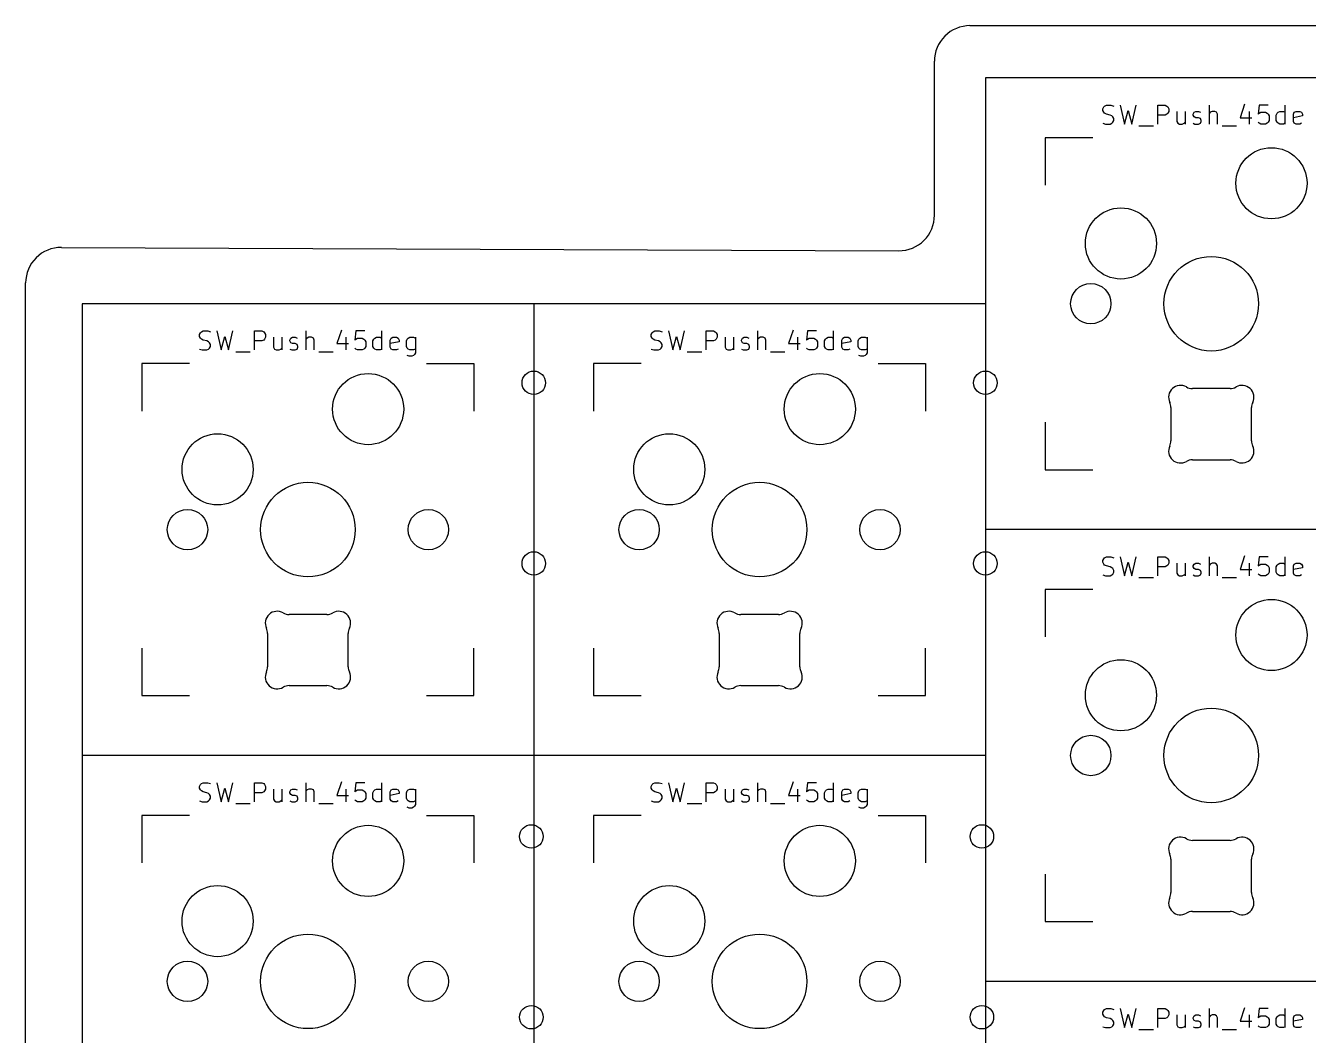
# Model space of a CAD drawing. Extents: x 9 to 292, y -476 to -359.
# Drawn here: x 9 to 63.1, y -408.2 to -365.7 of the extents above; entities that cross this region are included whole.
import ezdxf

# ---------------------------------------------------------------- set-up
doc = ezdxf.new("R2010")
doc.units = 0
doc.layers.add('BLACK', color=7, linetype='CONTINUOUS')

msp = doc.modelspace()

# ---------------------------------------------------------------- linework, layer by layer
at = {"layer": 'BLACK', "linetype": 'CONTINUOUS'}
for p, q in [((48.825136, -365.650112), (64.825137, -365.650112)), ((47.325137, -373.643985), (47.325137, -367.150111)), ((49.475137, -367.850112), (49.475137, -386.900112)), ((68.525137, -367.850112), (49.475137, -367.850112)), ((60.409661, -368.961812), (60.219184, -369.53324)), ((54.428706, -369.152288), (54.466802, -369.076097)), ((54.428706, -369.228478), (54.428706, -369.152288)), ((54.466802, -369.304669), (54.428706, -369.228478)), ((54.466802, -369.076097), (54.504897, -369.038002)), ((54.504897, -369.342764), (54.466802, -369.304669)), ((54.504897, -369.038002), (54.581087, -368.999907)), ((54.581087, -369.380859), (54.504897, -369.342764)), ((54.581087, -368.999907), (54.771564, -368.999907)), ((54.733468, -369.418954), (54.581087, -369.380859)), ((54.809659, -369.45705), (54.733468, -369.418954)), ((54.771564, -368.999907), (54.885849, -369.038002)), ((54.847754, -369.495145), (54.809659, -369.45705)), ((54.885849, -369.571335), (54.847754, -369.495145)), ((55.152516, -368.999907), (55.342992, -369.799907)), ((55.342992, -369.799907), (55.495373, -369.228478)), ((55.495373, -369.228478), (55.647754, -369.799907)), ((55.647754, -369.799907), (55.838231, -368.999907)), ((56.752517, -369.799907), (56.752517, -368.999907)), ((56.752517, -368.999907), (57.057279, -368.999907)), ((57.057279, -369.418954), (56.752517, -369.418954)), ((57.057279, -368.999907), (57.133469, -369.038002)), ((57.133469, -369.380859), (57.057279, -369.418954)), ((57.133469, -369.038002), (57.171564, -369.076097)), ((57.171564, -369.342764), (57.133469, -369.380859)), ((57.171564, -369.076097), (57.20966, -369.152288)), ((57.20966, -369.266573), (57.171564, -369.342764)), ((57.20966, -369.152288), (57.20966, -369.266573)), ((57.552517, -369.266573), (57.552517, -369.685621)), ((57.895374, -369.266573), (57.895374, -369.799907)), ((58.238231, -369.380859), (58.276327, -369.304669)), ((58.238231, -369.418954), (58.238231, -369.380859)), ((58.276327, -369.495145), (58.238231, -369.418954)), ((58.276327, -369.304669), (58.352517, -369.266573)), ((58.352517, -369.53324), (58.276327, -369.495145)), ((58.352517, -369.266573), (58.466803, -369.266573)), ((58.466803, -369.266573), (58.542993, -369.304669)), ((58.923946, -369.799907), (58.923946, -368.999907)), ((58.962041, -369.304669), (58.923946, -369.342764)), ((59.038231, -369.266573), (58.962041, -369.304669)), ((59.152517, -369.266573), (59.038231, -369.266573)), ((59.228708, -369.304669), (59.152517, -369.266573)), ((59.266803, -369.380859), (59.228708, -369.304669)), ((59.266803, -369.799907), (59.266803, -369.380859)), ((60.600137, -369.266573), (60.600137, -369.799907)), ((61.019185, -368.999907), (60.981089, -369.380859)), ((60.981089, -369.380859), (61.019185, -369.342764)), ((61.400137, -368.999907), (61.019185, -368.999907)), ((61.019185, -369.342764), (61.095375, -369.304669)), ((61.095375, -369.304669), (61.285851, -369.304669)), ((61.285851, -369.304669), (61.362042, -369.342764)), ((61.362042, -369.342764), (61.400137, -369.380859)), ((61.400137, -369.380859), (61.438232, -369.45705)), ((61.438232, -369.45705), (61.438232, -369.647526)), ((61.742994, -369.418954), (61.78109, -369.342764)), ((61.742994, -369.647526), (61.742994, -369.418954)), ((61.78109, -369.342764), (61.819185, -369.304669)), ((61.819185, -369.304669), (61.895375, -369.266573)), ((61.895375, -369.266573), (62.047756, -369.266573)), ((62.047756, -369.266573), (62.123947, -369.304669)), ((62.123947, -369.799907), (62.123947, -368.999907)), ((62.466804, -369.380859), (62.5049, -369.304669)), ((62.466804, -369.685621), (62.466804, -369.380859)), ((62.847757, -369.45705), (62.466804, -369.53324)), ((62.5049, -369.304669), (62.58109, -369.266573)), ((62.58109, -369.266573), (62.733471, -369.266573)), ((62.733471, -369.266573), (62.809662, -369.304669)), ((62.809662, -369.304669), (62.847757, -369.380859)), ((62.847757, -369.380859), (62.847757, -369.45705)), ((54.428706, -369.761812), (54.542992, -369.799907)), ((54.542992, -369.799907), (54.733468, -369.799907)), ((54.733468, -369.799907), (54.809659, -369.761812)), ((54.809659, -369.761812), (54.847754, -369.723716)), ((54.847754, -369.723716), (54.885849, -369.647526)), ((54.885849, -369.647526), (54.885849, -369.571335)), ((55.952517, -369.876097), (56.56204, -369.876097)), ((57.552517, -369.685621), (57.590612, -369.761812)), ((57.590612, -369.761812), (57.666802, -369.799907)), ((57.666802, -369.799907), (57.781088, -369.799907)), ((57.781088, -369.799907), (57.857279, -369.761812)), ((57.857279, -369.761812), (57.895374, -369.723716)), ((58.238231, -369.761812), (58.314422, -369.799907)), ((58.314422, -369.799907), (58.466803, -369.799907)), ((58.466803, -369.53324), (58.352517, -369.53324)), ((58.542993, -369.571335), (58.466803, -369.53324)), ((58.466803, -369.799907), (58.542993, -369.761812)), ((58.581089, -369.647526), (58.542993, -369.571335)), ((58.542993, -369.761812), (58.581089, -369.685621)), ((58.581089, -369.685621), (58.581089, -369.647526)), ((59.45728, -369.876097), (60.066803, -369.876097)), ((60.219184, -369.53324), (60.714423, -369.53324)), ((61.019185, -369.761812), (60.981089, -369.723716)), ((61.095375, -369.799907), (61.019185, -369.761812)), ((61.285851, -369.799907), (61.095375, -369.799907)), ((61.362042, -369.761812), (61.285851, -369.799907)), ((61.400137, -369.723716), (61.362042, -369.761812)), ((61.438232, -369.647526), (61.400137, -369.723716)), ((61.78109, -369.723716), (61.742994, -369.647526)), ((61.819185, -369.761812), (61.78109, -369.723716)), ((61.895375, -369.799907), (61.819185, -369.761812)), ((62.047756, -369.799907), (61.895375, -369.799907)), ((62.123947, -369.761812), (62.047756, -369.799907)), ((62.5049, -369.761812), (62.466804, -369.685621)), ((62.58109, -369.799907), (62.5049, -369.761812)), ((62.733471, -369.799907), (62.58109, -369.799907)), ((62.809662, -369.761812), (62.733471, -369.799907)), ((52.000137, -370.375112), (52.000137, -372.375113)), ((54.000138, -370.375112), (52.000137, -370.375112)), ((10.5, -375), (45.819022, -375.143973)), ((8.993886, -454.150112), (8.993887, -376.499989)), ((11.375136, -377.375112), (11.375136, -396.425112)), ((30.425136, -377.375112), (11.375136, -377.375112)), ((30.425136, -377.375112), (30.425136, -396.425112)), ((30.425136, -377.375112), (30.425136, -396.425112)), ((49.475136, -377.375112), (30.425136, -377.375112)), ((49.475136, -377.375112), (49.475136, -396.425112)), ((16.328705, -378.677288), (16.366801, -378.601097)), ((16.328705, -378.753478), (16.328705, -378.677288)), ((16.366801, -378.601097), (16.404896, -378.563002)), ((16.404896, -378.563002), (16.481086, -378.524907)), ((16.481086, -378.524907), (16.671563, -378.524907)), ((16.671563, -378.524907), (16.785848, -378.563002)), ((17.052515, -378.524907), (17.242991, -379.324907)), ((17.547753, -379.324907), (17.73823, -378.524907)), ((18.652516, -379.324907), (18.652516, -378.524907)), ((18.652516, -378.524907), (18.957278, -378.524907)), ((18.957278, -378.524907), (19.033468, -378.563002)), ((19.033468, -378.563002), (19.071563, -378.601097)), ((19.071563, -378.601097), (19.109659, -378.677288)), ((19.109659, -378.677288), (19.109659, -378.791573)), ((20.823945, -379.324907), (20.823945, -378.524907)), ((22.30966, -378.486812), (22.119183, -379.05824)), ((22.919184, -378.524907), (22.881088, -378.905859)), ((23.300136, -378.524907), (22.919184, -378.524907)), ((24.023946, -379.324907), (24.023946, -378.524907)), ((35.378705, -378.677288), (35.416801, -378.601097)), ((35.378705, -378.753478), (35.378705, -378.677288)), ((35.416801, -378.601097), (35.454896, -378.563002)), ((35.454896, -378.563002), (35.531086, -378.524907)), ((35.531086, -378.524907), (35.721563, -378.524907)), ((35.721563, -378.524907), (35.835848, -378.563002)), ((36.102515, -378.524907), (36.292991, -379.324907)), ((36.597753, -379.324907), (36.78823, -378.524907)), ((37.702516, -379.324907), (37.702516, -378.524907)), ((37.702516, -378.524907), (38.007278, -378.524907)), ((38.007278, -378.524907), (38.083468, -378.563002)), ((38.083468, -378.563002), (38.121563, -378.601097)), ((38.121563, -378.601097), (38.159659, -378.677288)), ((38.159659, -378.677288), (38.159659, -378.791573)), ((39.873945, -379.324907), (39.873945, -378.524907)), ((41.35966, -378.486812), (41.169183, -379.05824)), ((41.969184, -378.524907), (41.931088, -378.905859)), ((42.350136, -378.524907), (41.969184, -378.524907)), ((43.073946, -379.324907), (43.073946, -378.524907)), ((16.366801, -378.829669), (16.328705, -378.753478)), ((16.404896, -378.867764), (16.366801, -378.829669)), ((16.481086, -378.905859), (16.404896, -378.867764)), ((16.633467, -378.943954), (16.481086, -378.905859)), ((16.709658, -378.98205), (16.633467, -378.943954)), ((16.747753, -379.020145), (16.709658, -378.98205)), ((16.709658, -379.286812), (16.747753, -379.248716)), ((16.785848, -379.096335), (16.747753, -379.020145)), ((16.747753, -379.248716), (16.785848, -379.172526)), ((16.785848, -379.172526), (16.785848, -379.096335)), ((17.242991, -379.324907), (17.395372, -378.753478)), ((17.395372, -378.753478), (17.547753, -379.324907)), ((18.957278, -378.943954), (18.652516, -378.943954)), ((19.033468, -378.905859), (18.957278, -378.943954)), ((19.071563, -378.867764), (19.033468, -378.905859)), ((19.109659, -378.791573), (19.071563, -378.867764)), ((19.452516, -378.791573), (19.452516, -379.210621)), ((19.452516, -379.210621), (19.490611, -379.286812)), ((19.757278, -379.286812), (19.795373, -379.248716)), ((19.795373, -378.791573), (19.795373, -379.324907)), ((20.13823, -378.905859), (20.176326, -378.829669)), ((20.13823, -378.943954), (20.13823, -378.905859)), ((20.176326, -379.020145), (20.13823, -378.943954)), ((20.176326, -378.829669), (20.252516, -378.791573)), ((20.252516, -379.05824), (20.176326, -379.020145)), ((20.252516, -378.791573), (20.366802, -378.791573)), ((20.366802, -379.05824), (20.252516, -379.05824)), ((20.366802, -378.791573), (20.442992, -378.829669)), ((20.442992, -379.096335), (20.366802, -379.05824)), ((20.481088, -379.172526), (20.442992, -379.096335)), ((20.442992, -379.286812), (20.481088, -379.210621)), ((20.481088, -379.210621), (20.481088, -379.172526)), ((20.86204, -378.829669), (20.823945, -378.867764)), ((20.93823, -378.791573), (20.86204, -378.829669)), ((21.052516, -378.791573), (20.93823, -378.791573)), ((21.128707, -378.829669), (21.052516, -378.791573)), ((21.166802, -378.905859), (21.128707, -378.829669)), ((21.166802, -379.324907), (21.166802, -378.905859)), ((22.119183, -379.05824), (22.614422, -379.05824)), ((22.500136, -378.791573), (22.500136, -379.324907)), ((22.881088, -378.905859), (22.919184, -378.867764)), ((22.919184, -379.286812), (22.881088, -379.248716)), ((22.919184, -378.867764), (22.995374, -378.829669)), ((22.995374, -378.829669), (23.18585, -378.829669)), ((23.18585, -378.829669), (23.262041, -378.867764)), ((23.262041, -378.867764), (23.300136, -378.905859)), ((23.300136, -379.248716), (23.262041, -379.286812)), ((23.300136, -378.905859), (23.338231, -378.98205)), ((23.338231, -379.172526), (23.300136, -379.248716)), ((23.338231, -378.98205), (23.338231, -379.172526)), ((23.642993, -378.943954), (23.681089, -378.867764)), ((23.642993, -379.172526), (23.642993, -378.943954)), ((23.681089, -379.248716), (23.642993, -379.172526)), ((23.681089, -378.867764), (23.719184, -378.829669)), ((23.719184, -379.286812), (23.681089, -379.248716)), ((23.719184, -378.829669), (23.795374, -378.791573)), ((23.795374, -378.791573), (23.947755, -378.791573)), ((23.947755, -378.791573), (24.023946, -378.829669)), ((24.366803, -378.905859), (24.404899, -378.829669)), ((24.366803, -379.210621), (24.366803, -378.905859)), ((24.747756, -378.98205), (24.366803, -379.05824)), ((24.404899, -379.286812), (24.366803, -379.210621)), ((24.404899, -378.829669), (24.481089, -378.791573)), ((24.481089, -378.791573), (24.63347, -378.791573)), ((24.63347, -378.791573), (24.709661, -378.829669)), ((24.709661, -378.829669), (24.747756, -378.905859)), ((24.747756, -378.905859), (24.747756, -378.98205)), ((25.052517, -378.943954), (25.090613, -378.867764)), ((25.052517, -379.172526), (25.052517, -378.943954)), ((25.090613, -379.248716), (25.052517, -379.172526)), ((25.090613, -378.867764), (25.128708, -378.829669)), ((25.128708, -379.286812), (25.090613, -379.248716)), ((25.128708, -378.829669), (25.204898, -378.791573)), ((25.204898, -378.791573), (25.357279, -378.791573)), ((25.357279, -378.791573), (25.43347, -378.829669)), ((25.43347, -378.791573), (25.43347, -379.439192)), ((35.416801, -378.829669), (35.378705, -378.753478)), ((35.454896, -378.867764), (35.416801, -378.829669)), ((35.531086, -378.905859), (35.454896, -378.867764)), ((35.683467, -378.943954), (35.531086, -378.905859)), ((35.759658, -378.98205), (35.683467, -378.943954)), ((35.797753, -379.020145), (35.759658, -378.98205)), ((35.759658, -379.286812), (35.797753, -379.248716)), ((35.835848, -379.096335), (35.797753, -379.020145)), ((35.797753, -379.248716), (35.835848, -379.172526)), ((35.835848, -379.172526), (35.835848, -379.096335)), ((36.292991, -379.324907), (36.445372, -378.753478)), ((36.445372, -378.753478), (36.597753, -379.324907)), ((38.007278, -378.943954), (37.702516, -378.943954)), ((38.083468, -378.905859), (38.007278, -378.943954)), ((38.121563, -378.867764), (38.083468, -378.905859)), ((38.159659, -378.791573), (38.121563, -378.867764)), ((38.502516, -378.791573), (38.502516, -379.210621)), ((38.502516, -379.210621), (38.540611, -379.286812)), ((38.807278, -379.286812), (38.845373, -379.248716)), ((38.845373, -378.791573), (38.845373, -379.324907)), ((39.18823, -378.905859), (39.226326, -378.829669)), ((39.18823, -378.943954), (39.18823, -378.905859)), ((39.226326, -379.020145), (39.18823, -378.943954)), ((39.226326, -378.829669), (39.302516, -378.791573)), ((39.302516, -379.05824), (39.226326, -379.020145)), ((39.302516, -378.791573), (39.416802, -378.791573)), ((39.416802, -379.05824), (39.302516, -379.05824)), ((39.416802, -378.791573), (39.492992, -378.829669)), ((39.492992, -379.096335), (39.416802, -379.05824)), ((39.531088, -379.172526), (39.492992, -379.096335)), ((39.492992, -379.286812), (39.531088, -379.210621)), ((39.531088, -379.210621), (39.531088, -379.172526)), ((39.91204, -378.829669), (39.873945, -378.867764)), ((39.98823, -378.791573), (39.91204, -378.829669)), ((40.102516, -378.791573), (39.98823, -378.791573)), ((40.178707, -378.829669), (40.102516, -378.791573)), ((40.216802, -378.905859), (40.178707, -378.829669)), ((40.216802, -379.324907), (40.216802, -378.905859)), ((41.169183, -379.05824), (41.664422, -379.05824)), ((41.550136, -378.791573), (41.550136, -379.324907)), ((41.931088, -378.905859), (41.969184, -378.867764)), ((41.969184, -379.286812), (41.931088, -379.248716)), ((41.969184, -378.867764), (42.045374, -378.829669)), ((42.045374, -378.829669), (42.23585, -378.829669)), ((42.23585, -378.829669), (42.312041, -378.867764)), ((42.312041, -378.867764), (42.350136, -378.905859)), ((42.350136, -379.248716), (42.312041, -379.286812)), ((42.350136, -378.905859), (42.388231, -378.98205)), ((42.388231, -379.172526), (42.350136, -379.248716)), ((42.388231, -378.98205), (42.388231, -379.172526)), ((42.692993, -378.943954), (42.731089, -378.867764)), ((42.692993, -379.172526), (42.692993, -378.943954)), ((42.731089, -379.248716), (42.692993, -379.172526)), ((42.731089, -378.867764), (42.769184, -378.829669)), ((42.769184, -379.286812), (42.731089, -379.248716)), ((42.769184, -378.829669), (42.845374, -378.791573)), ((42.845374, -378.791573), (42.997755, -378.791573)), ((42.997755, -378.791573), (43.073946, -378.829669)), ((43.416803, -378.905859), (43.454899, -378.829669)), ((43.416803, -379.210621), (43.416803, -378.905859)), ((43.797756, -378.98205), (43.416803, -379.05824)), ((43.454899, -379.286812), (43.416803, -379.210621)), ((43.454899, -378.829669), (43.531089, -378.791573)), ((43.531089, -378.791573), (43.68347, -378.791573)), ((43.68347, -378.791573), (43.759661, -378.829669)), ((43.759661, -378.829669), (43.797756, -378.905859)), ((43.797756, -378.905859), (43.797756, -378.98205)), ((44.102517, -378.943954), (44.140613, -378.867764)), ((44.102517, -379.172526), (44.102517, -378.943954)), ((44.140613, -379.248716), (44.102517, -379.172526)), ((44.140613, -378.867764), (44.178708, -378.829669)), ((44.178708, -379.286812), (44.140613, -379.248716)), ((44.178708, -378.829669), (44.254898, -378.791573)), ((44.254898, -378.791573), (44.407279, -378.791573)), ((44.407279, -378.791573), (44.48347, -378.829669)), ((44.48347, -378.791573), (44.48347, -379.439192)), ((16.328705, -379.286812), (16.442991, -379.324907)), ((16.442991, -379.324907), (16.633467, -379.324907)), ((16.633467, -379.324907), (16.709658, -379.286812)), ((17.852516, -379.401097), (18.462039, -379.401097)), ((19.490611, -379.286812), (19.566801, -379.324907)), ((19.566801, -379.324907), (19.681087, -379.324907)), ((19.681087, -379.324907), (19.757278, -379.286812)), ((20.13823, -379.286812), (20.214421, -379.324907)), ((20.214421, -379.324907), (20.366802, -379.324907)), ((20.366802, -379.324907), (20.442992, -379.286812)), ((21.357279, -379.401097), (21.966802, -379.401097)), ((22.995374, -379.324907), (22.919184, -379.286812)), ((23.18585, -379.324907), (22.995374, -379.324907)), ((23.262041, -379.286812), (23.18585, -379.324907)), ((23.795374, -379.324907), (23.719184, -379.286812)), ((23.947755, -379.324907), (23.795374, -379.324907)), ((24.023946, -379.286812), (23.947755, -379.324907)), ((24.481089, -379.324907), (24.404899, -379.286812)), ((24.63347, -379.324907), (24.481089, -379.324907)), ((24.709661, -379.286812), (24.63347, -379.324907)), ((25.166803, -379.591573), (25.090613, -379.553478)), ((25.204898, -379.324907), (25.128708, -379.286812)), ((25.281089, -379.591573), (25.166803, -379.591573)), ((25.357279, -379.324907), (25.204898, -379.324907)), ((25.357279, -379.553478), (25.281089, -379.591573)), ((25.43347, -379.286812), (25.357279, -379.324907)), ((25.395375, -379.515383), (25.357279, -379.553478)), ((25.43347, -379.439192), (25.395375, -379.515383)), ((35.378705, -379.286812), (35.492991, -379.324907)), ((35.492991, -379.324907), (35.683467, -379.324907)), ((35.683467, -379.324907), (35.759658, -379.286812)), ((36.902516, -379.401097), (37.512039, -379.401097)), ((38.540611, -379.286812), (38.616801, -379.324907)), ((38.616801, -379.324907), (38.731087, -379.324907)), ((38.731087, -379.324907), (38.807278, -379.286812)), ((39.18823, -379.286812), (39.264421, -379.324907)), ((39.264421, -379.324907), (39.416802, -379.324907)), ((39.416802, -379.324907), (39.492992, -379.286812)), ((40.407279, -379.401097), (41.016802, -379.401097)), ((42.045374, -379.324907), (41.969184, -379.286812)), ((42.23585, -379.324907), (42.045374, -379.324907)), ((42.312041, -379.286812), (42.23585, -379.324907)), ((42.845374, -379.324907), (42.769184, -379.286812)), ((42.997755, -379.324907), (42.845374, -379.324907)), ((43.073946, -379.286812), (42.997755, -379.324907)), ((43.531089, -379.324907), (43.454899, -379.286812)), ((43.68347, -379.324907), (43.531089, -379.324907)), ((43.759661, -379.286812), (43.68347, -379.324907)), ((44.216803, -379.591573), (44.140613, -379.553478)), ((44.254898, -379.324907), (44.178708, -379.286812)), ((44.331089, -379.591573), (44.216803, -379.591573)), ((44.407279, -379.324907), (44.254898, -379.324907)), ((44.407279, -379.553478), (44.331089, -379.591573)), ((44.48347, -379.286812), (44.407279, -379.324907)), ((44.445375, -379.515383), (44.407279, -379.553478)), ((44.48347, -379.439192), (44.445375, -379.515383)), ((13.900136, -379.900112), (13.900136, -381.900113)), ((15.900137, -379.900112), (13.900136, -379.900112)), ((25.900135, -379.900112), (27.900136, -379.900112)), ((27.900136, -379.900112), (27.900136, -381.900113)), ((32.950136, -379.900112), (32.950136, -381.900113)), ((34.950137, -379.900112), (32.950136, -379.900112)), ((44.950135, -379.900112), (46.950136, -379.900112)), ((46.950136, -379.900112), (46.950136, -381.900113)), ((59.794589, -380.955112), (58.205684, -380.955112)), ((57.300137, -381.752269), (57.300137, -383.157953)), ((60.700135, -383.157953), (60.700135, -381.752269)), ((52.000137, -382.375111), (52.000137, -384.375112)), ((58.205684, -383.955111), (59.794588, -383.955111)), ((52.000137, -384.375112), (54.000138, -384.375112)), ((49.475136, -386.900112), (49.475136, -405.950112)), ((68.525136, -386.900112), (49.475136, -386.900112)), ((68.525137, -386.900112), (49.475137, -386.900112)), ((54.428705, -388.202288), (54.466801, -388.126097)), ((54.428705, -388.278478), (54.428705, -388.202288)), ((54.466801, -388.354669), (54.428705, -388.278478)), ((54.466801, -388.126097), (54.504896, -388.088002)), ((54.504896, -388.392764), (54.466801, -388.354669)), ((54.504896, -388.088002), (54.581086, -388.049907)), ((54.581086, -388.430859), (54.504896, -388.392764)), ((54.581086, -388.049907), (54.771563, -388.049907)), ((54.733467, -388.468954), (54.581086, -388.430859)), ((54.771563, -388.049907), (54.885848, -388.088002)), ((55.152515, -388.049907), (55.342991, -388.849907)), ((55.342991, -388.849907), (55.495372, -388.278478)), ((55.495372, -388.278478), (55.647753, -388.849907)), ((55.647753, -388.849907), (55.83823, -388.049907)), ((56.752516, -388.849907), (56.752516, -388.049907)), ((56.752516, -388.049907), (57.057278, -388.049907)), ((57.057278, -388.049907), (57.133468, -388.088002)), ((57.133468, -388.430859), (57.057278, -388.468954)), ((57.133468, -388.088002), (57.171563, -388.126097)), ((57.171563, -388.392764), (57.133468, -388.430859)), ((57.171563, -388.126097), (57.209659, -388.202288)), ((57.209659, -388.316573), (57.171563, -388.392764)), ((57.209659, -388.202288), (57.209659, -388.316573)), ((57.552516, -388.316573), (57.552516, -388.735621)), ((57.895373, -388.316573), (57.895373, -388.849907)), ((58.23823, -388.430859), (58.276326, -388.354669)), ((58.23823, -388.468954), (58.23823, -388.430859)), ((58.276326, -388.354669), (58.352516, -388.316573)), ((58.352516, -388.316573), (58.466802, -388.316573)), ((58.466802, -388.316573), (58.542992, -388.354669)), ((58.923945, -388.849907), (58.923945, -388.049907)), ((58.96204, -388.354669), (58.923945, -388.392764)), ((59.03823, -388.316573), (58.96204, -388.354669)), ((59.152516, -388.316573), (59.03823, -388.316573)), ((59.228707, -388.354669), (59.152516, -388.316573)), ((59.266802, -388.430859), (59.228707, -388.354669)), ((59.266802, -388.849907), (59.266802, -388.430859)), ((60.40966, -388.011812), (60.219183, -388.58324)), ((60.600136, -388.316573), (60.600136, -388.849907)), ((61.019184, -388.049907), (60.981088, -388.430859)), ((60.981088, -388.430859), (61.019184, -388.392764)), ((61.400136, -388.049907), (61.019184, -388.049907)), ((61.019184, -388.392764), (61.095374, -388.354669)), ((61.095374, -388.354669), (61.28585, -388.354669)), ((61.28585, -388.354669), (61.362041, -388.392764)), ((61.362041, -388.392764), (61.400136, -388.430859)), ((61.400136, -388.430859), (61.438231, -388.50705)), ((61.742993, -388.468954), (61.781089, -388.392764)), ((61.781089, -388.392764), (61.819184, -388.354669)), ((61.819184, -388.354669), (61.895374, -388.316573)), ((61.895374, -388.316573), (62.047755, -388.316573)), ((62.047755, -388.316573), (62.123946, -388.354669)), ((62.123946, -388.849907), (62.123946, -388.049907)), ((62.466803, -388.430859), (62.504899, -388.354669)), ((62.466803, -388.735621), (62.466803, -388.430859)), ((62.504899, -388.354669), (62.581089, -388.316573)), ((62.581089, -388.316573), (62.73347, -388.316573)), ((62.73347, -388.316573), (62.809661, -388.354669)), ((62.809661, -388.354669), (62.847756, -388.430859)), ((62.847756, -388.430859), (62.847756, -388.50705)), ((54.428705, -388.811812), (54.542991, -388.849907)), ((54.542991, -388.849907), (54.733467, -388.849907)), ((54.809658, -388.50705), (54.733467, -388.468954)), ((54.733467, -388.849907), (54.809658, -388.811812)), ((54.847753, -388.545145), (54.809658, -388.50705)), ((54.809658, -388.811812), (54.847753, -388.773716)), ((54.885848, -388.621335), (54.847753, -388.545145)), ((54.847753, -388.773716), (54.885848, -388.697526)), ((54.885848, -388.697526), (54.885848, -388.621335)), ((55.952516, -388.926097), (56.562039, -388.926097)), ((57.057278, -388.468954), (56.752516, -388.468954)), ((57.552516, -388.735621), (57.590611, -388.811812)), ((57.590611, -388.811812), (57.666801, -388.849907)), ((57.666801, -388.849907), (57.781087, -388.849907)), ((57.781087, -388.849907), (57.857278, -388.811812)), ((57.857278, -388.811812), (57.895373, -388.773716)), ((58.276326, -388.545145), (58.23823, -388.468954)), ((58.23823, -388.811812), (58.314421, -388.849907)), ((58.352516, -388.58324), (58.276326, -388.545145)), ((58.314421, -388.849907), (58.466802, -388.849907)), ((58.466802, -388.58324), (58.352516, -388.58324)), ((58.542992, -388.621335), (58.466802, -388.58324)), ((58.466802, -388.849907), (58.542992, -388.811812)), ((58.581088, -388.697526), (58.542992, -388.621335)), ((58.542992, -388.811812), (58.581088, -388.735621)), ((58.581088, -388.735621), (58.581088, -388.697526)), ((59.457279, -388.926097), (60.066802, -388.926097)), ((60.219183, -388.58324), (60.714422, -388.58324)), ((61.019184, -388.811812), (60.981088, -388.773716)), ((61.095374, -388.849907), (61.019184, -388.811812)), ((61.28585, -388.849907), (61.095374, -388.849907)), ((61.362041, -388.811812), (61.28585, -388.849907)), ((61.400136, -388.773716), (61.362041, -388.811812)), ((61.438231, -388.697526), (61.400136, -388.773716)), ((61.438231, -388.50705), (61.438231, -388.697526)), ((61.742993, -388.697526), (61.742993, -388.468954)), ((61.781089, -388.773716), (61.742993, -388.697526)), ((61.819184, -388.811812), (61.781089, -388.773716)), ((61.895374, -388.849907), (61.819184, -388.811812)), ((62.047755, -388.849907), (61.895374, -388.849907)), ((62.123946, -388.811812), (62.047755, -388.849907)), ((62.847756, -388.50705), (62.466803, -388.58324)), ((62.504899, -388.811812), (62.466803, -388.735621)), ((62.581089, -388.849907), (62.504899, -388.811812)), ((62.73347, -388.849907), (62.581089, -388.849907)), ((62.809661, -388.811812), (62.73347, -388.849907)), ((52.000136, -389.425112), (52.000136, -391.425113)), ((54.000137, -389.425112), (52.000136, -389.425112)), ((21.69459, -390.480112), (20.105685, -390.480112)), ((40.74459, -390.480112), (39.155685, -390.480112)), ((19.200138, -391.277269), (19.200138, -392.682953)), ((22.600136, -392.682953), (22.600136, -391.277269)), ((38.250138, -391.277269), (38.250138, -392.682953)), ((41.650136, -392.682953), (41.650136, -391.277269)), ((13.900136, -391.900111), (13.900136, -393.900112)), ((27.900136, -393.900112), (27.900136, -391.900111)), ((32.950136, -391.900111), (32.950136, -393.900112)), ((46.950136, -393.900112), (46.950136, -391.900111)), ((20.105685, -393.480111), (21.694589, -393.480111)), ((39.155685, -393.480111), (40.744589, -393.480111)), ((13.900136, -393.900112), (15.900137, -393.900112)), ((25.900135, -393.900112), (27.900136, -393.900112)), ((32.950136, -393.900112), (34.950137, -393.900112)), ((44.950135, -393.900112), (46.950136, -393.900112)), ((11.375136, -396.425111), (11.375136, -415.475111)), ((30.425136, -396.425111), (11.375136, -396.425111)), ((30.425136, -396.425112), (11.375136, -396.425112)), ((30.425136, -396.425111), (30.425136, -415.475111)), ((49.475136, -396.425112), (30.425136, -396.425112)), ((30.425137, -396.425112), (30.425137, -415.475112)), ((49.475137, -396.425112), (30.425137, -396.425112)), ((49.475137, -396.425112), (49.475137, -415.475112)), ((16.328705, -397.727287), (16.366801, -397.651096)), ((16.366801, -397.651096), (16.404896, -397.613001)), ((16.404896, -397.613001), (16.481086, -397.574906)), ((16.481086, -397.574906), (16.671563, -397.574906)), ((16.671563, -397.574906), (16.785848, -397.613001)), ((17.052515, -397.574906), (17.242991, -398.374906)), ((17.547753, -398.374906), (17.73823, -397.574906)), ((18.652516, -398.374906), (18.652516, -397.574906)), ((18.652516, -397.574906), (18.957278, -397.574906)), ((18.957278, -397.574906), (19.033468, -397.613001)), ((19.033468, -397.613001), (19.071563, -397.651096)), ((19.071563, -397.651096), (19.109659, -397.727287)), ((20.823945, -398.374906), (20.823945, -397.574906)), ((22.30966, -397.536811), (22.119183, -398.108239)), ((22.919184, -397.574906), (22.881088, -397.955858)), ((23.300136, -397.574906), (22.919184, -397.574906)), ((24.023946, -398.374906), (24.023946, -397.574906)), ((35.378706, -397.727288), (35.416802, -397.651097)), ((35.416802, -397.651097), (35.454897, -397.613002)), ((35.454897, -397.613002), (35.531087, -397.574907)), ((35.531087, -397.574907), (35.721564, -397.574907)), ((35.721564, -397.574907), (35.835849, -397.613002)), ((36.102516, -397.574907), (36.292992, -398.374907)), ((36.597754, -398.374907), (36.788231, -397.574907)), ((37.702517, -398.374907), (37.702517, -397.574907)), ((37.702517, -397.574907), (38.007279, -397.574907)), ((38.007279, -397.574907), (38.083469, -397.613002)), ((38.083469, -397.613002), (38.121564, -397.651097)), ((38.121564, -397.651097), (38.15966, -397.727288)), ((39.873946, -398.374907), (39.873946, -397.574907)), ((41.359661, -397.536812), (41.169184, -398.10824)), ((41.969185, -397.574907), (41.931089, -397.955859)), ((42.350137, -397.574907), (41.969185, -397.574907)), ((43.073947, -398.374907), (43.073947, -397.574907)), ((16.328705, -397.803477), (16.328705, -397.727287)), ((16.366801, -397.879668), (16.328705, -397.803477)), ((16.404896, -397.917763), (16.366801, -397.879668)), ((16.481086, -397.955858), (16.404896, -397.917763)), ((16.633467, -397.993953), (16.481086, -397.955858)), ((16.709658, -398.032049), (16.633467, -397.993953)), ((16.747753, -398.070144), (16.709658, -398.032049)), ((16.785848, -398.146334), (16.747753, -398.070144)), ((16.785848, -398.222525), (16.785848, -398.146334)), ((17.242991, -398.374906), (17.395372, -397.803477)), ((17.395372, -397.803477), (17.547753, -398.374906)), ((18.957278, -397.993953), (18.652516, -397.993953)), ((19.033468, -397.955858), (18.957278, -397.993953)), ((19.071563, -397.917763), (19.033468, -397.955858)), ((19.109659, -397.841572), (19.071563, -397.917763)), ((19.109659, -397.727287), (19.109659, -397.841572)), ((19.452516, -397.841572), (19.452516, -398.26062)), ((19.795373, -397.841572), (19.795373, -398.374906)), ((20.13823, -397.955858), (20.176326, -397.879668)), ((20.13823, -397.993953), (20.13823, -397.955858)), ((20.176326, -398.070144), (20.13823, -397.993953)), ((20.176326, -397.879668), (20.252516, -397.841572)), ((20.252516, -398.108239), (20.176326, -398.070144)), ((20.252516, -397.841572), (20.366802, -397.841572)), ((20.366802, -398.108239), (20.252516, -398.108239)), ((20.366802, -397.841572), (20.442992, -397.879668)), ((20.442992, -398.146334), (20.366802, -398.108239)), ((20.481088, -398.222525), (20.442992, -398.146334)), ((20.86204, -397.879668), (20.823945, -397.917763)), ((20.93823, -397.841572), (20.86204, -397.879668)), ((21.052516, -397.841572), (20.93823, -397.841572)), ((21.128707, -397.879668), (21.052516, -397.841572)), ((21.166802, -397.955858), (21.128707, -397.879668)), ((21.166802, -398.374906), (21.166802, -397.955858)), ((22.119183, -398.108239), (22.614422, -398.108239)), ((22.500136, -397.841572), (22.500136, -398.374906)), ((22.881088, -397.955858), (22.919184, -397.917763)), ((22.919184, -397.917763), (22.995374, -397.879668)), ((22.995374, -397.879668), (23.18585, -397.879668)), ((23.18585, -397.879668), (23.262041, -397.917763)), ((23.262041, -397.917763), (23.300136, -397.955858)), ((23.300136, -397.955858), (23.338231, -398.032049)), ((23.338231, -398.032049), (23.338231, -398.222525)), ((23.642993, -397.993953), (23.681089, -397.917763)), ((23.642993, -398.222525), (23.642993, -397.993953)), ((23.681089, -397.917763), (23.719184, -397.879668)), ((23.719184, -397.879668), (23.795374, -397.841572)), ((23.795374, -397.841572), (23.947755, -397.841572)), ((23.947755, -397.841572), (24.023946, -397.879668)), ((24.366803, -397.955858), (24.404899, -397.879668)), ((24.366803, -398.26062), (24.366803, -397.955858)), ((24.747756, -398.032049), (24.366803, -398.108239)), ((24.404899, -397.879668), (24.481089, -397.841572)), ((24.481089, -397.841572), (24.63347, -397.841572)), ((24.63347, -397.841572), (24.709661, -397.879668)), ((24.709661, -397.879668), (24.747756, -397.955858)), ((24.747756, -397.955858), (24.747756, -398.032049)), ((25.052517, -397.993953), (25.090613, -397.917763)), ((25.052517, -398.222525), (25.052517, -397.993953)), ((25.090613, -397.917763), (25.128708, -397.879668)), ((25.128708, -397.879668), (25.204898, -397.841572)), ((25.204898, -397.841572), (25.357279, -397.841572)), ((25.357279, -397.841572), (25.43347, -397.879668)), ((25.43347, -397.841572), (25.43347, -398.489191)), ((35.378706, -397.803478), (35.378706, -397.727288)), ((35.416802, -397.879669), (35.378706, -397.803478)), ((35.454897, -397.917764), (35.416802, -397.879669)), ((35.531087, -397.955859), (35.454897, -397.917764)), ((35.683468, -397.993954), (35.531087, -397.955859)), ((35.759659, -398.03205), (35.683468, -397.993954)), ((35.797754, -398.070145), (35.759659, -398.03205)), ((35.835849, -398.146335), (35.797754, -398.070145)), ((35.835849, -398.222526), (35.835849, -398.146335)), ((36.292992, -398.374907), (36.445373, -397.803478)), ((36.445373, -397.803478), (36.597754, -398.374907)), ((38.007279, -397.993954), (37.702517, -397.993954)), ((38.083469, -397.955859), (38.007279, -397.993954)), ((38.121564, -397.917764), (38.083469, -397.955859)), ((38.15966, -397.841573), (38.121564, -397.917764)), ((38.15966, -397.727288), (38.15966, -397.841573)), ((38.502517, -397.841573), (38.502517, -398.260621)), ((38.845374, -397.841573), (38.845374, -398.374907)), ((39.188231, -397.955859), (39.226327, -397.879669)), ((39.188231, -397.993954), (39.188231, -397.955859)), ((39.226327, -398.070145), (39.188231, -397.993954)), ((39.226327, -397.879669), (39.302517, -397.841573)), ((39.302517, -398.10824), (39.226327, -398.070145)), ((39.302517, -397.841573), (39.416803, -397.841573)), ((39.416803, -398.10824), (39.302517, -398.10824)), ((39.416803, -397.841573), (39.492993, -397.879669)), ((39.492993, -398.146335), (39.416803, -398.10824)), ((39.531089, -398.222526), (39.492993, -398.146335)), ((39.912041, -397.879669), (39.873946, -397.917764)), ((39.988231, -397.841573), (39.912041, -397.879669)), ((40.102517, -397.841573), (39.988231, -397.841573)), ((40.178708, -397.879669), (40.102517, -397.841573)), ((40.216803, -397.955859), (40.178708, -397.879669)), ((40.216803, -398.374907), (40.216803, -397.955859)), ((41.169184, -398.10824), (41.664423, -398.10824)), ((41.550137, -397.841573), (41.550137, -398.374907)), ((41.931089, -397.955859), (41.969185, -397.917764)), ((41.969185, -397.917764), (42.045375, -397.879669)), ((42.045375, -397.879669), (42.235851, -397.879669)), ((42.235851, -397.879669), (42.312042, -397.917764)), ((42.312042, -397.917764), (42.350137, -397.955859)), ((42.350137, -397.955859), (42.388232, -398.03205)), ((42.388232, -398.03205), (42.388232, -398.222526)), ((42.692994, -397.993954), (42.73109, -397.917764)), ((42.692994, -398.222526), (42.692994, -397.993954)), ((42.73109, -397.917764), (42.769185, -397.879669)), ((42.769185, -397.879669), (42.845375, -397.841573)), ((42.845375, -397.841573), (42.997756, -397.841573)), ((42.997756, -397.841573), (43.073947, -397.879669)), ((43.416804, -397.955859), (43.4549, -397.879669)), ((43.416804, -398.260621), (43.416804, -397.955859)), ((43.797757, -398.03205), (43.416804, -398.10824)), ((43.4549, -397.879669), (43.53109, -397.841573)), ((43.53109, -397.841573), (43.683471, -397.841573)), ((43.683471, -397.841573), (43.759662, -397.879669)), ((43.759662, -397.879669), (43.797757, -397.955859)), ((43.797757, -397.955859), (43.797757, -398.03205)), ((44.102518, -397.993954), (44.140614, -397.917764)), ((44.102518, -398.222526), (44.102518, -397.993954)), ((44.140614, -397.917764), (44.178709, -397.879669)), ((44.178709, -397.879669), (44.254899, -397.841573)), ((44.254899, -397.841573), (44.40728, -397.841573)), ((44.40728, -397.841573), (44.483471, -397.879669)), ((44.483471, -397.841573), (44.483471, -398.489192)), ((16.328705, -398.336811), (16.442991, -398.374906)), ((16.442991, -398.374906), (16.633467, -398.374906)), ((16.633467, -398.374906), (16.709658, -398.336811)), ((16.709658, -398.336811), (16.747753, -398.298715)), ((16.747753, -398.298715), (16.785848, -398.222525)), ((17.852516, -398.451096), (18.462039, -398.451096)), ((19.452516, -398.26062), (19.490611, -398.336811)), ((19.490611, -398.336811), (19.566801, -398.374906)), ((19.566801, -398.374906), (19.681087, -398.374906)), ((19.681087, -398.374906), (19.757278, -398.336811)), ((19.757278, -398.336811), (19.795373, -398.298715)), ((20.13823, -398.336811), (20.214421, -398.374906)), ((20.214421, -398.374906), (20.366802, -398.374906)), ((20.366802, -398.374906), (20.442992, -398.336811)), ((20.442992, -398.336811), (20.481088, -398.26062)), ((20.481088, -398.26062), (20.481088, -398.222525)), ((21.357279, -398.451096), (21.966802, -398.451096)), ((22.919184, -398.336811), (22.881088, -398.298715)), ((22.995374, -398.374906), (22.919184, -398.336811)), ((23.18585, -398.374906), (22.995374, -398.374906)), ((23.262041, -398.336811), (23.18585, -398.374906)), ((23.300136, -398.298715), (23.262041, -398.336811)), ((23.338231, -398.222525), (23.300136, -398.298715)), ((23.681089, -398.298715), (23.642993, -398.222525)), ((23.719184, -398.336811), (23.681089, -398.298715)), ((23.795374, -398.374906), (23.719184, -398.336811)), ((23.947755, -398.374906), (23.795374, -398.374906)), ((24.023946, -398.336811), (23.947755, -398.374906)), ((24.404899, -398.336811), (24.366803, -398.26062)), ((24.481089, -398.374906), (24.404899, -398.336811)), ((24.63347, -398.374906), (24.481089, -398.374906)), ((24.709661, -398.336811), (24.63347, -398.374906)), ((25.090613, -398.298715), (25.052517, -398.222525)), ((25.128708, -398.336811), (25.090613, -398.298715)), ((25.166803, -398.641572), (25.090613, -398.603477)), ((25.204898, -398.374906), (25.128708, -398.336811)), ((25.281089, -398.641572), (25.166803, -398.641572)), ((25.357279, -398.374906), (25.204898, -398.374906)), ((25.357279, -398.603477), (25.281089, -398.641572)), ((25.43347, -398.336811), (25.357279, -398.374906)), ((25.395375, -398.565382), (25.357279, -398.603477)), ((25.43347, -398.489191), (25.395375, -398.565382)), ((35.378706, -398.336812), (35.492992, -398.374907)), ((35.492992, -398.374907), (35.683468, -398.374907)), ((35.683468, -398.374907), (35.759659, -398.336812)), ((35.759659, -398.336812), (35.797754, -398.298716)), ((35.797754, -398.298716), (35.835849, -398.222526)), ((36.902517, -398.451097), (37.51204, -398.451097)), ((38.502517, -398.260621), (38.540612, -398.336812)), ((38.540612, -398.336812), (38.616802, -398.374907)), ((38.616802, -398.374907), (38.731088, -398.374907)), ((38.731088, -398.374907), (38.807279, -398.336812)), ((38.807279, -398.336812), (38.845374, -398.298716)), ((39.188231, -398.336812), (39.264422, -398.374907)), ((39.264422, -398.374907), (39.416803, -398.374907)), ((39.416803, -398.374907), (39.492993, -398.336812)), ((39.492993, -398.336812), (39.531089, -398.260621)), ((39.531089, -398.260621), (39.531089, -398.222526)), ((40.40728, -398.451097), (41.016803, -398.451097)), ((41.969185, -398.336812), (41.931089, -398.298716)), ((42.045375, -398.374907), (41.969185, -398.336812)), ((42.235851, -398.374907), (42.045375, -398.374907)), ((42.312042, -398.336812), (42.235851, -398.374907)), ((42.350137, -398.298716), (42.312042, -398.336812)), ((42.388232, -398.222526), (42.350137, -398.298716)), ((42.73109, -398.298716), (42.692994, -398.222526)), ((42.769185, -398.336812), (42.73109, -398.298716)), ((42.845375, -398.374907), (42.769185, -398.336812)), ((42.997756, -398.374907), (42.845375, -398.374907)), ((43.073947, -398.336812), (42.997756, -398.374907)), ((43.4549, -398.336812), (43.416804, -398.260621)), ((43.53109, -398.374907), (43.4549, -398.336812)), ((43.683471, -398.374907), (43.53109, -398.374907)), ((43.759662, -398.336812), (43.683471, -398.374907)), ((44.140614, -398.298716), (44.102518, -398.222526)), ((44.178709, -398.336812), (44.140614, -398.298716)), ((44.216804, -398.641573), (44.140614, -398.603478)), ((44.254899, -398.374907), (44.178709, -398.336812)), ((44.33109, -398.641573), (44.216804, -398.641573)), ((44.40728, -398.374907), (44.254899, -398.374907)), ((44.40728, -398.603478), (44.33109, -398.641573)), ((44.483471, -398.336812), (44.40728, -398.374907)), ((44.445376, -398.565383), (44.40728, -398.603478)), ((44.483471, -398.489192), (44.445376, -398.565383)), ((13.900136, -398.950111), (13.900136, -400.950112)), ((15.900137, -398.950111), (13.900136, -398.950111)), ((25.900135, -398.950111), (27.900136, -398.950111)), ((27.900136, -398.950111), (27.900136, -400.950112)), ((32.950137, -398.950112), (32.950137, -400.950113)), ((34.950138, -398.950112), (32.950137, -398.950112)), ((44.950136, -398.950112), (46.950137, -398.950112)), ((46.950137, -398.950112), (46.950137, -400.950113)), ((59.794588, -400.005113), (58.205684, -400.005113)), ((57.300137, -400.802271), (57.300137, -402.207955)), ((60.700135, -402.207955), (60.700135, -400.802271)), ((52.000136, -401.425111), (52.000136, -403.425112)), ((58.205683, -403.005112), (59.794588, -403.005112)), ((52.000136, -403.425112), (54.000137, -403.425112)), ((68.525136, -405.950112), (49.475136, -405.950112)), ((49.475136, -405.950112), (49.475136, -425.000112)), ((68.525136, -405.950112), (49.475136, -405.950112)), ((54.428705, -407.252288), (54.466801, -407.176097)), ((54.428705, -407.328478), (54.428705, -407.252288)), ((54.466801, -407.404669), (54.428705, -407.328478)), ((54.466801, -407.176097), (54.504896, -407.138002)), ((54.504896, -407.138002), (54.581086, -407.099907)), ((54.581086, -407.099907), (54.771563, -407.099907)), ((54.771563, -407.099907), (54.885848, -407.138002)), ((55.152515, -407.099907), (55.342991, -407.899907)), ((55.342991, -407.899907), (55.495372, -407.328478)), ((55.495372, -407.328478), (55.647753, -407.899907)), ((55.647753, -407.899907), (55.83823, -407.099907)), ((56.752516, -407.899907), (56.752516, -407.099907)), ((56.752516, -407.099907), (57.057278, -407.099907)), ((57.057278, -407.099907), (57.133468, -407.138002)), ((57.133468, -407.138002), (57.171563, -407.176097)), ((57.171563, -407.176097), (57.209659, -407.252288)), ((57.209659, -407.366573), (57.171563, -407.442764)), ((57.209659, -407.252288), (57.209659, -407.366573)), ((57.552516, -407.366573), (57.552516, -407.785621)), ((57.895373, -407.366573), (57.895373, -407.899907)), ((58.276326, -407.404669), (58.352516, -407.366573)), ((58.352516, -407.366573), (58.466802, -407.366573)), ((58.466802, -407.366573), (58.542992, -407.404669)), ((58.923945, -407.899907), (58.923945, -407.099907)), ((59.03823, -407.366573), (58.96204, -407.404669)), ((59.152516, -407.366573), (59.03823, -407.366573)), ((59.228707, -407.404669), (59.152516, -407.366573)), ((60.40966, -407.061812), (60.219183, -407.63324)), ((60.600136, -407.366573), (60.600136, -407.899907)), ((61.019184, -407.099907), (60.981088, -407.480859)), ((61.400136, -407.099907), (61.019184, -407.099907)), ((61.819184, -407.404669), (61.895374, -407.366573)), ((61.895374, -407.366573), (62.047755, -407.366573)), ((62.047755, -407.366573), (62.123946, -407.404669)), ((62.123946, -407.899907), (62.123946, -407.099907)), ((62.504899, -407.404669), (62.581089, -407.366573)), ((62.581089, -407.366573), (62.73347, -407.366573)), ((62.73347, -407.366573), (62.809661, -407.404669)), ((54.428705, -407.861812), (54.542991, -407.899907)), ((54.504896, -407.442764), (54.466801, -407.404669)), ((54.581086, -407.480859), (54.504896, -407.442764)), ((54.542991, -407.899907), (54.733467, -407.899907)), ((54.733467, -407.518954), (54.581086, -407.480859)), ((54.809658, -407.55705), (54.733467, -407.518954)), ((54.733467, -407.899907), (54.809658, -407.861812)), ((54.847753, -407.595145), (54.809658, -407.55705)), ((54.809658, -407.861812), (54.847753, -407.823716)), ((54.885848, -407.671335), (54.847753, -407.595145)), ((54.847753, -407.823716), (54.885848, -407.747526)), ((54.885848, -407.747526), (54.885848, -407.671335)), ((57.057278, -407.518954), (56.752516, -407.518954)), ((57.133468, -407.480859), (57.057278, -407.518954)), ((57.171563, -407.442764), (57.133468, -407.480859)), ((57.552516, -407.785621), (57.590611, -407.861812)), ((57.590611, -407.861812), (57.666801, -407.899907)), ((57.666801, -407.899907), (57.781087, -407.899907)), ((57.781087, -407.899907), (57.857278, -407.861812)), ((57.857278, -407.861812), (57.895373, -407.823716)), ((58.23823, -407.480859), (58.276326, -407.404669)), ((58.23823, -407.518954), (58.23823, -407.480859)), ((58.276326, -407.595145), (58.23823, -407.518954)), ((58.23823, -407.861812), (58.314421, -407.899907)), ((58.352516, -407.63324), (58.276326, -407.595145)), ((58.314421, -407.899907), (58.466802, -407.899907)), ((58.466802, -407.63324), (58.352516, -407.63324)), ((58.542992, -407.671335), (58.466802, -407.63324)), ((58.466802, -407.899907), (58.542992, -407.861812)), ((58.581088, -407.747526), (58.542992, -407.671335)), ((58.542992, -407.861812), (58.581088, -407.785621)), ((58.581088, -407.785621), (58.581088, -407.747526)), ((58.96204, -407.404669), (58.923945, -407.442764)), ((59.266802, -407.480859), (59.228707, -407.404669)), ((59.266802, -407.899907), (59.266802, -407.480859)), ((60.219183, -407.63324), (60.714422, -407.63324)), ((60.981088, -407.480859), (61.019184, -407.442764)), ((61.019184, -407.861812), (60.981088, -407.823716)), ((61.019184, -407.442764), (61.095374, -407.404669)), ((61.095374, -407.899907), (61.019184, -407.861812)), ((61.095374, -407.404669), (61.28585, -407.404669)), ((61.28585, -407.899907), (61.095374, -407.899907)), ((61.28585, -407.404669), (61.362041, -407.442764)), ((61.362041, -407.861812), (61.28585, -407.899907)), ((61.362041, -407.442764), (61.400136, -407.480859)), ((61.400136, -407.823716), (61.362041, -407.861812)), ((61.400136, -407.480859), (61.438231, -407.55705)), ((61.438231, -407.747526), (61.400136, -407.823716)), ((61.438231, -407.55705), (61.438231, -407.747526)), ((61.742993, -407.518954), (61.781089, -407.442764)), ((61.742993, -407.747526), (61.742993, -407.518954)), ((61.781089, -407.823716), (61.742993, -407.747526)), ((61.781089, -407.442764), (61.819184, -407.404669)), ((61.819184, -407.861812), (61.781089, -407.823716)), ((61.895374, -407.899907), (61.819184, -407.861812)), ((62.047755, -407.899907), (61.895374, -407.899907)), ((62.123946, -407.861812), (62.047755, -407.899907)), ((62.466803, -407.480859), (62.504899, -407.404669)), ((62.466803, -407.785621), (62.466803, -407.480859)), ((62.847756, -407.55705), (62.466803, -407.63324)), ((62.504899, -407.861812), (62.466803, -407.785621)), ((62.581089, -407.899907), (62.504899, -407.861812)), ((62.73347, -407.899907), (62.581089, -407.899907)), ((62.809661, -407.861812), (62.73347, -407.899907)), ((62.809661, -407.404669), (62.847756, -407.480859)), ((62.847756, -407.480859), (62.847756, -407.55705)), ((55.952516, -407.976097), (56.562039, -407.976097)), ((59.457279, -407.976097), (60.066802, -407.976097))]:
    msp.add_line(p, q, dxfattribs=at)
at = {"layer": 'BLACK'}
for centre, radius in [((61.540137, -372.295112), 1.499999), ((61.540137, -372.295112), 1.499999), ((61.540137, -372.295112), 1.499999), ((55.190137, -374.835112), 1.499999), ((55.190137, -374.835112), 1.499999), ((55.190137, -374.835112), 1.499999), ((59.000137, -377.375112), 1.993899), ((59.000137, -377.375112), 1.993899), ((59.000137, -377.375112), 1.993899), ((53.920138, -377.375112), 0.850899), ((53.920138, -377.375112), 0.850899), ((53.920138, -377.375112), 0.850899), ((23.440136, -381.820112), 1.499999), ((23.440136, -381.820112), 1.499999), ((23.440136, -381.820112), 1.499999), ((30.425137, -380.708809), 0.4953), ((30.425137, -380.708809), 0.4953), ((30.425137, -380.708809), 0.4953), ((42.490136, -381.820112), 1.499999), ((42.490136, -381.820112), 1.499999), ((42.490136, -381.820112), 1.499999), ((49.475135, -380.708808), 0.4953), ((49.475135, -380.708808), 0.4953), ((49.475135, -380.708808), 0.4953), ((17.090136, -384.360112), 1.499999), ((17.090136, -384.360112), 1.499999), ((17.090136, -384.360112), 1.499999), ((36.140136, -384.360112), 1.499999), ((36.140136, -384.360112), 1.499999), ((36.140136, -384.360112), 1.499999), ((20.900136, -386.900112), 1.993899), ((20.900136, -386.900112), 1.993899), ((20.900136, -386.900112), 1.993899), ((39.950136, -386.900112), 1.993899), ((39.950136, -386.900112), 1.993899), ((39.950136, -386.900112), 1.993899), ((15.820137, -386.900112), 0.850899), ((15.820137, -386.900112), 0.850899), ((15.820137, -386.900112), 0.850899), ((25.980135, -386.900112), 0.850899), ((25.980135, -386.900112), 0.850899), ((25.980135, -386.900112), 0.850899), ((34.870137, -386.900112), 0.850899), ((34.870137, -386.900112), 0.850899), ((34.870137, -386.900112), 0.850899), ((45.030135, -386.900112), 0.850899), ((45.030135, -386.900112), 0.850899), ((45.030135, -386.900112), 0.850899), ((30.425137, -388.328813), 0.4953), ((30.425137, -388.328813), 0.4953), ((30.425137, -388.328813), 0.4953), ((49.475137, -388.328814), 0.4953), ((49.475137, -388.328814), 0.4953), ((49.475137, -388.328814), 0.4953), ((61.540136, -391.345112), 1.499999), ((61.540136, -391.345112), 1.499999), ((61.540136, -391.345112), 1.499999), ((55.190136, -393.885112), 1.499999), ((55.190136, -393.885112), 1.499999), ((55.190136, -393.885112), 1.499999), ((59.000136, -396.425112), 1.993899), ((59.000136, -396.425112), 1.993899), ((59.000136, -396.425112), 1.993899), ((53.920137, -396.425112), 0.850899), ((53.920137, -396.425112), 0.850899), ((53.920137, -396.425112), 0.850899), ((23.440136, -400.870111), 1.499999), ((23.440136, -400.870111), 1.499999), ((23.440136, -400.870111), 1.499999), ((30.325136, -399.840109), 0.4953), ((30.325136, -399.840109), 0.4953), ((30.325136, -399.840109), 0.4953), ((42.490137, -400.870112), 1.499999), ((42.490137, -400.870112), 1.499999), ((42.490137, -400.870112), 1.499999), ((49.325136, -399.840109), 0.4953), ((49.325136, -399.840109), 0.4953), ((49.325136, -399.840109), 0.4953), ((17.090136, -403.410111), 1.499999), ((17.090136, -403.410111), 1.499999), ((17.090136, -403.410111), 1.499999), ((36.140137, -403.410112), 1.499999), ((36.140137, -403.410112), 1.499999), ((36.140137, -403.410112), 1.499999), ((20.900136, -405.950111), 1.993899), ((20.900136, -405.950111), 1.993899), ((20.900136, -405.950111), 1.993899), ((39.950137, -405.950112), 1.993899), ((39.950137, -405.950112), 1.993899), ((39.950137, -405.950112), 1.993899), ((15.820137, -405.950111), 0.850899), ((15.820137, -405.950111), 0.850899), ((15.820137, -405.950111), 0.850899), ((25.980135, -405.950111), 0.850899), ((25.980135, -405.950111), 0.850899), ((25.980135, -405.950111), 0.850899), ((34.870138, -405.950112), 0.850899), ((34.870138, -405.950112), 0.850899), ((34.870138, -405.950112), 0.850899), ((45.030136, -405.950112), 0.850899), ((45.030136, -405.950112), 0.850899), ((45.030136, -405.950112), 0.850899), ((30.325136, -407.460113), 0.4953), ((30.325136, -407.460113), 0.4953), ((30.325136, -407.460113), 0.4953), ((49.325136, -407.460113), 0.4953), ((49.325136, -407.460113), 0.4953), ((49.325136, -407.460113), 0.4953)]:
    msp.add_circle(centre, radius, dxfattribs=at)
for centre, radius, start, end in [((48.825, -367.15), 1.499863, -270.0051952, -179.9957597), ((45.8252, -373.6441), 1.499937, -90.2360009, 0.0043929), ((10.4939, -376.5), 1.500013, 89.7669985, 179.9995798), ((57.701166, -381.318512), 0.499999, -300.2993953, -154.2936752), ((60.299106, -381.318513), 0.499999, -25.7062216, 120.2994531), ((58.205686, -380.455102), 0.500009, -120.299015, -90.0003438), ((59.794592, -380.455118), 0.499994, -90.0003438, -59.7007692), ((56.799836, -381.752312), 0.50029, 0.0049245, 25.6956566), ((61.200125, -381.752267), 0.49999, -205.7064624, -179.9998854), ((57.701166, -383.591712), 0.499996, -205.7064281, -59.7003734), ((56.799786, -383.157872), 0.500351, -25.6971983, -0.0093899), ((60.299106, -383.59171), 0.5, -120.2993953, 25.7064281), ((61.200134, -383.157954), 0.499999, -180.0001146, -154.2937784), ((58.205686, -384.455122), 0.50001, 90.0002292, 120.2988005), ((59.794586, -384.45512), 0.500009, 59.7009849, 89.9997708), ((19.601167, -390.843512), 0.499999, -300.2993953, -154.2936752), ((20.105687, -389.980102), 0.500009, -120.299015, -90.0003438), ((21.694593, -389.980118), 0.499994, -90.0003438, -59.7007692), ((22.199107, -390.843513), 0.499999, -25.7062216, 120.2994531), ((38.651167, -390.843512), 0.499999, -300.2993953, -154.2936752), ((39.155687, -389.980102), 0.500009, -120.299015, -90.0003438), ((40.744593, -389.980118), 0.499994, -90.0003438, -59.7007692), ((41.249107, -390.843513), 0.499999, -25.7062216, 120.2994531), ((18.699837, -391.277312), 0.50029, 0.0049245, 25.6956566), ((23.100126, -391.277267), 0.49999, -205.7064624, -179.9998854), ((37.749837, -391.277312), 0.50029, 0.0049245, 25.6956566), ((42.150126, -391.277267), 0.49999, -205.7064624, -179.9998854), ((18.699787, -392.682872), 0.500351, -25.6971983, -0.0093899), ((23.100135, -392.682954), 0.499999, -180.0001146, -154.2937784), ((37.749787, -392.682872), 0.500351, -25.6971983, -0.0093899), ((42.150135, -392.682954), 0.499999, -180.0001146, -154.2937784), ((19.601167, -393.116712), 0.499996, -205.7064281, -59.7003734), ((22.199107, -393.11671), 0.5, -120.2993953, 25.7064281), ((38.651167, -393.116712), 0.499996, -205.7064281, -59.7003734), ((41.249107, -393.11671), 0.5, -120.2993953, 25.7064281), ((20.105687, -393.980122), 0.50001, 90.0002292, 120.2988005), ((21.694587, -393.98012), 0.500009, 59.7009849, 89.9997708), ((39.155687, -393.980122), 0.50001, 90.0002292, 120.2988005), ((40.744587, -393.98012), 0.500009, 59.7009849, 89.9997708), ((57.701166, -400.368514), 0.5, -300.2993953, -154.2935719), ((58.205686, -399.505104), 0.500009, -120.299015, -90.0002292), ((59.794586, -399.505102), 0.50001, -89.9997708, -59.7011995), ((60.299106, -400.368512), 0.499996, -25.7064281, 120.2996266), ((56.800138, -400.80227), 0.499999, -0.0001146, 25.7062216), ((61.200486, -400.802352), 0.500351, 154.3028017, 179.9906101), ((57.701166, -402.641711), 0.499999, -205.7062216, -59.7005469), ((56.800147, -402.207957), 0.49999, -25.7064624, 0.0001146), ((60.299106, -402.641712), 0.499999, -120.2993953, 25.7063248), ((61.200436, -402.207912), 0.50029, -179.9950755, -154.3043434), ((58.20568, -403.505106), 0.499994, 89.9996562, 120.2992308), ((59.794586, -403.505122), 0.500009, 59.7009849, 89.9996562)]:
    msp.add_arc(centre, radius, start, end, dxfattribs=at)
at = {"layer": 'WHITE'}
for centre, radius in [((61.540137, -372.295112), 1.499999), ((55.190137, -374.835112), 1.499999), ((59.000137, -377.375112), 1.993899), ((53.920138, -377.375112), 0.850899), ((23.440136, -381.820112), 1.499999), ((30.425137, -380.708809), 0.4953), ((42.490136, -381.820112), 1.499999), ((49.475135, -380.708808), 0.4953), ((17.090136, -384.360112), 1.499999), ((36.140136, -384.360112), 1.499999), ((20.900136, -386.900112), 1.993899), ((39.950136, -386.900112), 1.993899), ((15.820137, -386.900112), 0.850899), ((25.980135, -386.900112), 0.850899), ((34.870137, -386.900112), 0.850899), ((45.030135, -386.900112), 0.850899), ((30.425137, -388.328813), 0.4953), ((49.475137, -388.328814), 0.4953), ((61.540136, -391.345112), 1.499999), ((55.190136, -393.885112), 1.499999), ((59.000136, -396.425112), 1.993899), ((53.920137, -396.425112), 0.850899), ((23.440136, -400.870111), 1.499999), ((30.325136, -399.840109), 0.4953), ((42.490137, -400.870112), 1.499999), ((49.325136, -399.840109), 0.4953), ((17.090136, -403.410111), 1.499999), ((36.140137, -403.410112), 1.499999), ((20.900136, -405.950111), 1.993899), ((39.950137, -405.950112), 1.993899), ((15.820137, -405.950111), 0.850899), ((25.980135, -405.950111), 0.850899), ((34.870138, -405.950112), 0.850899), ((45.030136, -405.950112), 0.850899), ((30.325136, -407.460113), 0.4953), ((49.325136, -407.460113), 0.4953)]:
    msp.add_circle(centre, radius, dxfattribs=at)

doc.saveas('drawing.dxf')
